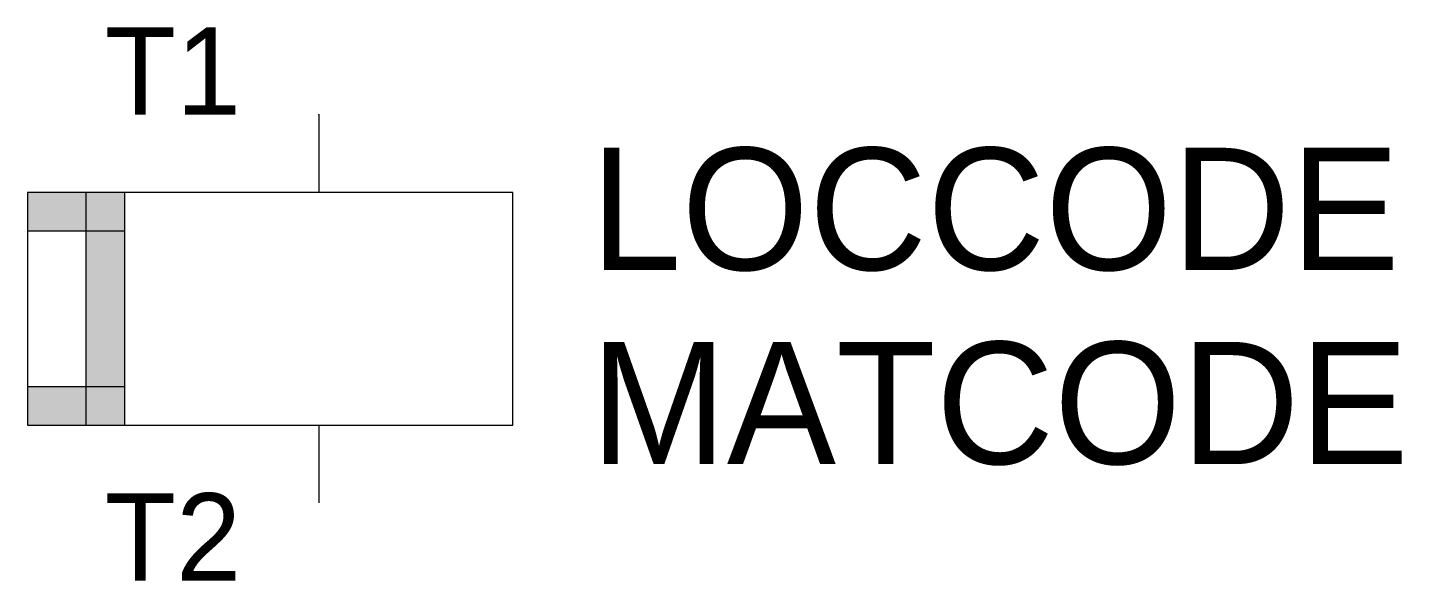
# Model space of a CAD drawing. Extents: x -7.5 to 27.9, y -7 to 7.2.
import ezdxf
from ezdxf.enums import TextEntityAlignment as Align

# ---------------------------------------------------------------- set-up
doc = ezdxf.new("R2010")
doc.units = 0
doc.layers.get('0').update_dxf_attribs({"linetype": 'CONTINUOUS'})
doc.layers.add('C', color=6, linetype='CONTINUOUS')
doc.layers.add('T2', color=1, linetype='CONTINUOUS')

msp = doc.modelspace()

# ---------------------------------------------------------------- linework, layer by layer
at = {"color": 0}
for p, q in [((0, 5), (0, 3)), ((-5, 3), (-7.5, 3)), ((-7.5, 3), (-7.5, -3)), ((-6, 3), (-6, -3)), ((0, 3), (-5, 3)), ((-5, 3), (-5, -3)), ((5, 3), (0, 3)), ((5, -3), (5, 3)), ((-5, 2), (-7.5, 2)), ((-7.5, -2), (-5, -2)), ((-7.5, -3), (-5, -3)), ((-5, -3), (0, -3)), ((0, -3), (5, -3)), ((0, -3), (0, -5))]:
    msp.add_line(p, q, dxfattribs=at)
for points in [[(-7.5, 3), (-7.5, 2), (-5, 3), (-6, 2)], [(-5, 3), (-6, 2), (-5, -3), (-6, -2)], [(-5, -3), (-6, -2), (-7.5, -3), (-7.5, -2)]]:
    msp.add_solid(points, dxfattribs=at)
at = {"layer": 'C', "color": 0}
msp.add_point((0, 5), dxfattribs=at)

# ---------------------------------------------------------------- texts
at = {"color": 0, "linetype": 'CONTINUOUS'}
for tag, p in [('LOCCODE', (7, 1)), ('MATCODE', (7, -4))]:
    msp.add_attdef(tag, p, '', height=3.15, dxfattribs=at)
at = {"layer": 'T2', "color": 0, "linetype": 'CONTINUOUS'}
for tag, p in [('T1', (-2, 5)), ('T2', (-2, -7))]:
    msp.add_attdef(tag, text='', height=2.25, dxfattribs=at).set_placement(p, align=Align.RIGHT)

doc.saveas('drawing.dxf')
